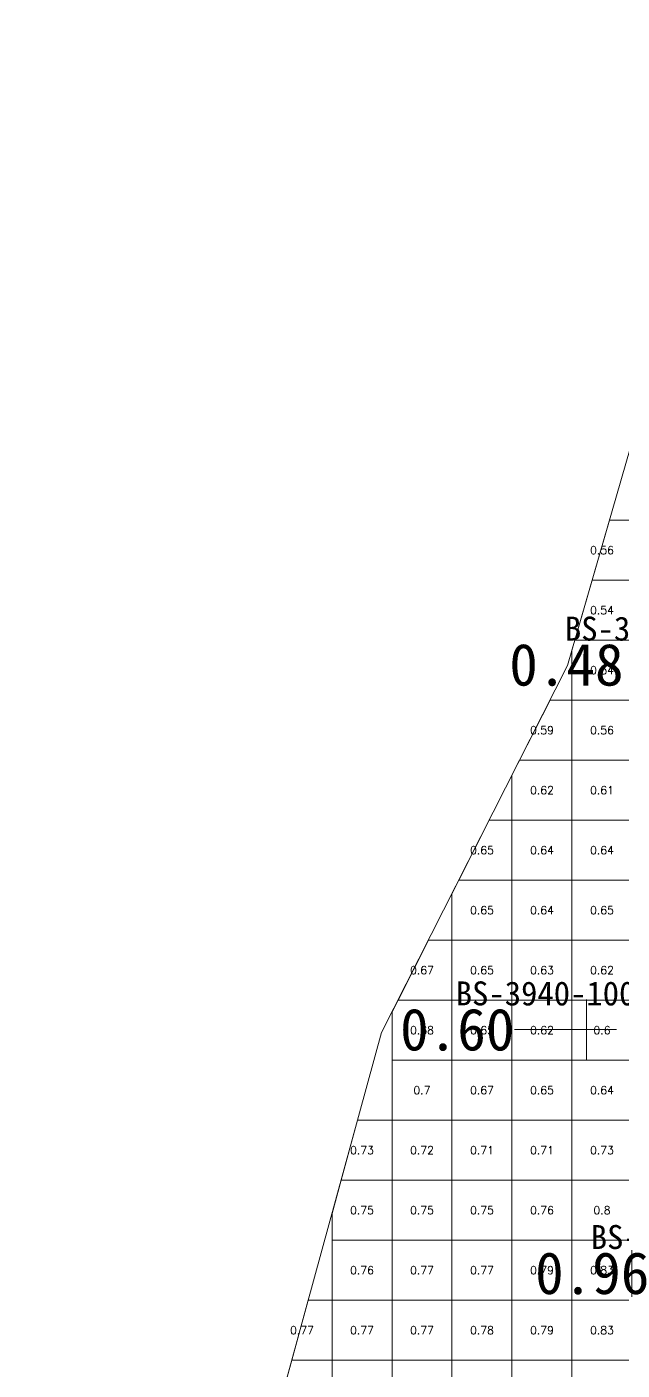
# Model space of a CAD drawing. Header units: inches. Extents: x 470055.8 to 470149.5, y 4349649 to 4349739.5.
# Drawn here: x 470088.8 to 470098.73, y 4349680.82 to 4349703.21 of the extents above; entities that cross this region are included whole.
import ezdxf
from ezdxf.enums import TextEntityAlignment as Align

# ---------------------------------------------------------------- set-up
doc = ezdxf.new("R2010")
doc.units = ezdxf.units.IN
doc.header["$MEASUREMENT"] = 0
for name, color, linetype, lineweight in [('点', 7, 'Continuous', 0), ('爆区方格网', 7, 'Continuous', 0), ('线条', 7, 'Continuous', 0), ('钻孔', 7, 'Continuous', 0)]:
    doc.layers.add(name, color=color, linetype=linetype, lineweight=lineweight)
doc.styles.add('3dmine_textStyle_1', font='txt.shx', dxfattribs={"height": 1, "bigfont": 'gbcbig.shx'})
doc.styles.add('3dmine_textStyle_2', font='simsunb.ttf', dxfattribs={"height": 1})

msp = doc.modelspace()

# ---------------------------------------------------------------- hatches: boundary and pattern name
at = {"layer": '钻孔', "linetype": 'Continuous', "lineweight": 0, "true_color": 0x00ffff, "extrusion": (0, 1, 0)}
msp.add_hatch(color=4, dxfattribs=at).paths.add_polyline_path([(-470099.13, 3929.83), (-470098.13, 3929.83), (-470098.13, 3940.83), (-470099.13, 3940.83)], flags=0)

# ---------------------------------------------------------------- linework, layer by layer
at = {"color": 4, "linetype": 'Continuous', "lineweight": 0, "true_color": 0x00ffff, "elevation": 1971.02}
msp.add_lwpolyline([(470090.823, 4349662.009), (470088.803, 4349666.427), (470090.728, 4349672.913), (470092.958, 4349680.036), (470094.717, 4349686.447), (470097.817, 4349692.565), (470100.278, 4349701.085), (470103.459, 4349714.397), (470107.154, 4349716.026), (470110.138, 4349718.026), (470110.826, 4349722.422), (470114.373, 4349727.421), (470117.104, 4349732.651)], dxfattribs=at)
at = {"layer": '点', "color": 138, "linetype": 'Continuous', "lineweight": 0, "true_color": 0x004c4c, "elevation": 3940.83}
for points in [[(470098.13, 4349686), (470098.13, 4349687)], [(470098.63, 4349686.5), (470097.63, 4349686.5)]]:
    msp.add_lwpolyline(points, dxfattribs=at)
at = {"layer": '爆区方格网', "color": 4, "linetype": 'Continuous', "lineweight": 0, "true_color": 0x00ffff, "elevation": 3941.41}
for points in [[(470098.89, 4349693.987), (470098.228, 4349693.987), (470098.517, 4349694.987), (470098.89, 4349694.987), (470098.89, 4349693.987)], [(470098.89, 4349692.987), (470097.939, 4349692.987), (470098.228, 4349693.987), (470098.89, 4349693.987), (470098.89, 4349692.987)], [(470098.89, 4349691.987), (470097.89, 4349691.987), (470097.89, 4349692.818), (470097.939, 4349692.987), (470098.89, 4349692.987), (470098.89, 4349691.987)], [(470097.89, 4349690.987), (470097.017, 4349690.987), (470097.524, 4349691.987), (470097.89, 4349691.987), (470097.89, 4349690.987)], [(470098.89, 4349690.987), (470097.89, 4349690.987), (470097.89, 4349691.987), (470098.89, 4349691.987), (470098.89, 4349690.987)], [(470097.89, 4349689.987), (470096.89, 4349689.987), (470096.89, 4349690.736), (470097.017, 4349690.987), (470097.89, 4349690.987), (470097.89, 4349689.987)], [(470098.89, 4349689.987), (470097.89, 4349689.987), (470097.89, 4349690.987), (470098.89, 4349690.987), (470098.89, 4349689.987)], [(470096.89, 4349688.987), (470096.004, 4349688.987), (470096.511, 4349689.987), (470096.89, 4349689.987), (470096.89, 4349688.987)], [(470097.89, 4349688.987), (470096.89, 4349688.987), (470096.89, 4349689.987), (470097.89, 4349689.987), (470097.89, 4349688.987)], [(470098.89, 4349688.987), (470097.89, 4349688.987), (470097.89, 4349689.987), (470098.89, 4349689.987), (470098.89, 4349688.987)], [(470096.89, 4349687.987), (470095.89, 4349687.987), (470095.89, 4349688.762), (470096.004, 4349688.987), (470096.89, 4349688.987), (470096.89, 4349687.987)], [(470097.89, 4349687.987), (470096.89, 4349687.987), (470096.89, 4349688.987), (470097.89, 4349688.987), (470097.89, 4349687.987)], [(470098.89, 4349687.987), (470097.89, 4349687.987), (470097.89, 4349688.987), (470098.89, 4349688.987), (470098.89, 4349687.987)], [(470095.89, 4349686.987), (470094.991, 4349686.987), (470095.497, 4349687.987), (470095.89, 4349687.987), (470095.89, 4349686.987)], [(470096.89, 4349686.987), (470095.89, 4349686.987), (470095.89, 4349687.987), (470096.89, 4349687.987), (470096.89, 4349686.987)], [(470097.89, 4349686.987), (470096.89, 4349686.987), (470096.89, 4349687.987), (470097.89, 4349687.987), (470097.89, 4349686.987)], [(470098.89, 4349686.987), (470097.89, 4349686.987), (470097.89, 4349687.987), (470098.89, 4349687.987), (470098.89, 4349686.987)], [(470095.89, 4349685.987), (470094.89, 4349685.987), (470094.89, 4349686.789), (470094.991, 4349686.987), (470095.89, 4349686.987), (470095.89, 4349685.987)], [(470096.89, 4349685.987), (470095.89, 4349685.987), (470095.89, 4349686.987), (470096.89, 4349686.987), (470096.89, 4349685.987)], [(470097.89, 4349685.987), (470096.89, 4349685.987), (470096.89, 4349686.987), (470097.89, 4349686.987), (470097.89, 4349685.987)], [(470098.89, 4349685.987), (470097.89, 4349685.987), (470097.89, 4349686.987), (470098.89, 4349686.987), (470098.89, 4349685.987)], [(470095.89, 4349684.987), (470094.89, 4349684.987), (470094.89, 4349685.987), (470095.89, 4349685.987), (470095.89, 4349684.987)], [(470096.89, 4349684.987), (470095.89, 4349684.987), (470095.89, 4349685.987), (470096.89, 4349685.987), (470096.89, 4349684.987)], [(470097.89, 4349684.987), (470096.89, 4349684.987), (470096.89, 4349685.987), (470097.89, 4349685.987), (470097.89, 4349684.987)], [(470098.89, 4349684.987), (470097.89, 4349684.987), (470097.89, 4349685.987), (470098.89, 4349685.987), (470098.89, 4349684.987)], [(470094.89, 4349683.987), (470094.042, 4349683.987), (470094.316, 4349684.987), (470094.89, 4349684.987), (470094.89, 4349683.987)], [(470095.89, 4349683.987), (470094.89, 4349683.987), (470094.89, 4349684.987), (470095.89, 4349684.987), (470095.89, 4349683.987)], [(470096.89, 4349683.987), (470095.89, 4349683.987), (470095.89, 4349684.987), (470096.89, 4349684.987), (470096.89, 4349683.987)], [(470097.89, 4349683.987), (470096.89, 4349683.987), (470096.89, 4349684.987), (470097.89, 4349684.987), (470097.89, 4349683.987)], [(470098.89, 4349683.987), (470097.89, 4349683.987), (470097.89, 4349684.987), (470098.89, 4349684.987), (470098.89, 4349683.987)], [(470094.89, 4349682.987), (470093.89, 4349682.987), (470093.89, 4349683.434), (470094.042, 4349683.987), (470094.89, 4349683.987), (470094.89, 4349682.987)], [(470095.89, 4349682.987), (470094.89, 4349682.987), (470094.89, 4349683.987), (470095.89, 4349683.987), (470095.89, 4349682.987)], [(470096.89, 4349682.987), (470095.89, 4349682.987), (470095.89, 4349683.987), (470096.89, 4349683.987), (470096.89, 4349682.987)], [(470097.89, 4349682.987), (470096.89, 4349682.987), (470096.89, 4349683.987), (470097.89, 4349683.987), (470097.89, 4349682.987)], [(470098.89, 4349682.987), (470097.89, 4349682.987), (470097.89, 4349683.987), (470098.89, 4349683.987), (470098.89, 4349682.987)], [(470094.89, 4349681.987), (470093.89, 4349681.987), (470093.89, 4349682.987), (470094.89, 4349682.987), (470094.89, 4349681.987)], [(470095.89, 4349681.987), (470094.89, 4349681.987), (470094.89, 4349682.987), (470095.89, 4349682.987), (470095.89, 4349681.987)], [(470096.89, 4349681.987), (470095.89, 4349681.987), (470095.89, 4349682.987), (470096.89, 4349682.987), (470096.89, 4349681.987)], [(470097.89, 4349681.987), (470096.89, 4349681.987), (470096.89, 4349682.987), (470097.89, 4349682.987), (470097.89, 4349681.987)], [(470098.89, 4349681.987), (470097.89, 4349681.987), (470097.89, 4349682.987), (470098.89, 4349682.987), (470098.89, 4349681.987)], [(470093.89, 4349680.987), (470093.219, 4349680.987), (470093.493, 4349681.987), (470093.89, 4349681.987), (470093.89, 4349680.987)], [(470094.89, 4349680.987), (470093.89, 4349680.987), (470093.89, 4349681.987), (470094.89, 4349681.987), (470094.89, 4349680.987)], [(470095.89, 4349680.987), (470094.89, 4349680.987), (470094.89, 4349681.987), (470095.89, 4349681.987), (470095.89, 4349680.987)], [(470096.89, 4349680.987), (470095.89, 4349680.987), (470095.89, 4349681.987), (470096.89, 4349681.987), (470096.89, 4349680.987)], [(470097.89, 4349680.987), (470096.89, 4349680.987), (470096.89, 4349681.987), (470097.89, 4349681.987), (470097.89, 4349680.987)], [(470098.89, 4349680.987), (470097.89, 4349680.987), (470097.89, 4349681.987), (470098.89, 4349681.987), (470098.89, 4349680.987)], [(470093.89, 4349679.987), (470092.942, 4349679.987), (470092.958, 4349680.036), (470093.219, 4349680.987), (470093.89, 4349680.987), (470093.89, 4349679.987)], [(470094.89, 4349679.987), (470093.89, 4349679.987), (470093.89, 4349680.987), (470094.89, 4349680.987), (470094.89, 4349679.987)], [(470095.89, 4349679.987), (470094.89, 4349679.987), (470094.89, 4349680.987), (470095.89, 4349680.987), (470095.89, 4349679.987)], [(470096.89, 4349679.987), (470095.89, 4349679.987), (470095.89, 4349680.987), (470096.89, 4349680.987), (470096.89, 4349679.987)], [(470097.89, 4349679.987), (470096.89, 4349679.987), (470096.89, 4349680.987), (470097.89, 4349680.987), (470097.89, 4349679.987)], [(470098.89, 4349679.987), (470097.89, 4349679.987), (470097.89, 4349680.987), (470098.89, 4349680.987), (470098.89, 4349679.987)]]:
    msp.add_lwpolyline(points, dxfattribs=at)
at = {"layer": '线条', "color": 138, "linetype": 'Continuous', "lineweight": 0, "true_color": 0x004c4c, "elevation": 3940.83}
msp.add_lwpolyline([(470098.13, 4349686.5), (470098.13, 4349686.5), (470098.13, 4349686.5)], dxfattribs=at)
at = {"layer": '钻孔', "color": 4, "linetype": 'Continuous', "lineweight": 0, "true_color": 0x00ffff}
for elevation in [3940.83, 3929.83]:
    msp.add_lwpolyline([(470098.13, 4349686.5), (470096.93, 4349686.5)], dxfattribs=dict(at, elevation=elevation))

# ---------------------------------------------------------------- texts
at = {"color": 4, "linetype": 'Continuous', "lineweight": 0, "true_color": 0x00ffff, "style": '3dmine_textStyle_1'}
for s, p in [('0.56', (470098.39, 4349694.487, 3941.41)), ('0.54', (470098.39, 4349693.487, 3941.41)), ('0.54', (470098.39, 4349692.487, 3941.41)), ('0.59', (470097.39, 4349691.487, 3941.41)), ('0.56', (470098.39, 4349691.487, 3941.41)), ('0.62', (470097.39, 4349690.487, 3941.41)), ('0.61', (470098.39, 4349690.487, 3941.41)), ('0.65', (470096.39, 4349689.487, 3941.41)), ('0.64', (470097.39, 4349689.487, 3941.41)), ('0.64', (470098.39, 4349689.487, 3941.41)), ('0.65', (470096.39, 4349688.487, 3941.41)), ('0.64', (470097.39, 4349688.487, 3941.41)), ('0.65', (470098.39, 4349688.487, 3941.41)), ('0.67', (470095.39, 4349687.487, 3941.41)), ('0.65', (470096.39, 4349687.487, 3941.41)), ('0.63', (470097.39, 4349687.487, 3941.41)), ('0.62', (470098.39, 4349687.487, 3941.41)), ('0.68', (470095.39, 4349686.487, 3941.41)), ('0.65', (470096.39, 4349686.487, 3941.41)), ('0.62', (470097.39, 4349686.487, 3941.41)), ('0.6', (470098.39, 4349686.487, 3941.41)), ('0.7', (470095.39, 4349685.487, 3941.41)), ('0.67', (470096.39, 4349685.487, 3941.41)), ('0.65', (470097.39, 4349685.487, 3941.41)), ('0.64', (470098.39, 4349685.487, 3941.41)), ('0.73', (470094.39, 4349684.487, 3941.41)), ('0.72', (470095.39, 4349684.487, 3941.41)), ('0.71', (470096.39, 4349684.487, 3941.41)), ('0.71', (470097.39, 4349684.487, 3941.41)), ('0.73', (470098.39, 4349684.487, 3941.41)), ('0.75', (470094.39, 4349683.487, 3941.41)), ('0.75', (470095.39, 4349683.487, 3941.41)), ('0.75', (470096.39, 4349683.487, 3941.41)), ('0.76', (470097.39, 4349683.487, 3941.41)), ('0.8', (470098.39, 4349683.487, 3941.41)), ('0.76', (470094.39, 4349682.487, 3941.41)), ('0.77', (470095.39, 4349682.487, 3941.41)), ('0.77', (470096.39, 4349682.487, 3941.41)), ('0.79', (470097.39, 4349682.487, 3941.41)), ('0.83', (470098.39, 4349682.487, 3941.41)), ('0.77', (470093.39, 4349681.487, 3941.41)), ('0.77', (470094.39, 4349681.487, 3941.41)), ('0.77', (470095.39, 4349681.487, 3941.41)), ('0.78', (470096.39, 4349681.487, 3941.41)), ('0.79', (470097.39, 4349681.487, 3941.41)), ('0.83', (470098.39, 4349681.487, 3941.41))]:
    msp.add_text(s, height=0.1333, dxfattribs=at).set_placement(p, align=Align.MIDDLE_CENTER)
at = {"layer": '钻孔', "color": 138, "linetype": 'Continuous', "lineweight": 0, "true_color": 0x004c4c, "style": '3dmine_textStyle_2'}
for s, p in [('BS-3940-1004-P16', (470099.95, 4349692.98, 3940.55)), ('BS-3940-1004-P13', (470098.13, 4349686.9, 3940.83)), ('BS-3940-1004-P11', (470100.38, 4349682.84, 3940.89))]:
    msp.add_text(s, height=0.4, dxfattribs=at).set_placement(p, align=Align.CENTER)
at = {"layer": '钻孔', "color": 8, "linetype": 'Continuous', "lineweight": 0, "true_color": 0x808080, "style": '3dmine_textStyle_2'}
msp.add_text('0.48', height=0.7, dxfattribs=at).set_placement((470098.75, 4349692.58, 3935.05), align=Align.MIDDLE_RIGHT)
at = {"layer": '钻孔', "color": 4, "linetype": 'Continuous', "lineweight": 0, "true_color": 0x00ffff, "style": '3dmine_textStyle_2'}
for s, p in [('0.60', (470096.93, 4349686.5, 3935.33)), ('0.96', (470099.18, 4349682.44, 3935.39))]:
    msp.add_text(s, height=0.7, dxfattribs=at).set_placement(p, align=Align.MIDDLE_RIGHT)

doc.saveas('drawing.dxf')
